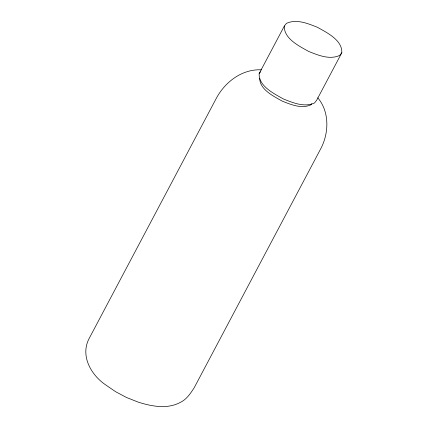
<?xml version="1.0" encoding="UTF-8"?>
<svg xmlns="http://www.w3.org/2000/svg" width="428" height="428" viewBox="0 0 428 428"><rect width="100%" height="100%" fill="white"/><g stroke="black" fill="none" stroke-linecap="round" stroke-linejoin="round"><path stroke-width="0.64" d="M259.159 73.589C258.48 86.199 274.225 93.775 283.523 99.023C293.073 102.832 304.458 107.615 314.516 102.977L316.624 100.307L341.812 52.746C342.491 40.13 326.746 32.56 317.448 27.312C307.898 23.503 296.513 18.72 286.455 23.353L284.342 26.022L259.159 73.589L260.566 71.808M259.668 78.244C259.807 89.693 273.631 96.23 282.255 101.131C291.099 104.657 301.644 109.087 310.958 104.796L311.739 103.806M284.342 26.022C283.662 38.638 299.407 46.208 308.706 51.456C318.255 55.266 329.646 60.048 339.698 55.415L341.812 52.746M261.743 69.834C242.002 68.774 224.673 82.144 215.91 99.071L88.976 338.805C80.218 355.791 90.961 374.757 105.315 384.644L115.646 391.722L126.485 397.478L138.33 402.17C151.721 406.391 167.396 409.446 180.429 402.341C186.645 399.388 190.562 393.316 194.205 387.731L321.134 147.997C329.052 132.423 329.48 111.644 317.763 97.798"/></g></svg>
